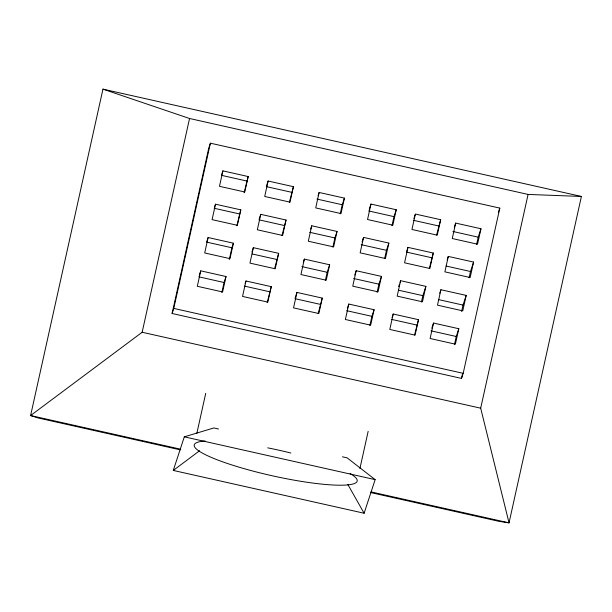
<?xml version="1.0" encoding="UTF-8"?>
<svg xmlns="http://www.w3.org/2000/svg" width="612" height="612" viewBox="0 0 612 612"><rect width="100%" height="100%" fill="white"/><g stroke="black" fill="none" stroke-linecap="round" stroke-linejoin="round"><path stroke-width="0.92" d="M370.551 492.53L499.201 521.386L509.039 522.862L581.4 196.452L102.961 89.138L30.6 415.548L37.737 417.874L180.372 449.866M180.754 449.231L30.6 415.548L142.152 332.255L189.544 118.499L102.961 89.138M172.094 313.497L208.723 148.272L210.39 143.185L499.813 208.103L463.185 373.328L461.509 378.415L172.094 313.497L173.762 308.41L210.39 143.185M200.736 270.841L197.309 286.286L222.6 291.955L226.019 276.517L200.736 270.841L199.328 275.117M208.118 237.517L204.699 252.963L229.982 258.631L233.409 243.194L208.118 237.517L206.619 242.1L231.902 247.776L233.409 243.194M215.508 204.194L212.081 219.639L237.372 225.308L240.799 209.87L215.508 204.194L214.437 207.453M222.898 170.87L219.471 186.316L244.762 191.984L248.181 176.547L222.898 170.87L221.728 174.435M221.842 292.49L224.053 282.499L226.019 276.517M229.286 259.58L231.902 247.776M236.836 225.752L240.799 209.87M244.104 192.811L248.181 176.547M196.857 433.319L205.724 393.332M245.97 280.992L242.551 296.43L267.834 302.106L271.261 286.661L245.97 280.992L245.137 283.532M253.36 247.669L249.941 263.106L275.224 268.783L278.651 253.337L253.36 247.669L251.93 252.029M260.75 214.345L257.323 229.783L282.614 235.459L286.034 220.014L260.75 214.345L259.205 219.035M268.132 181.022L264.713 196.46L290.004 202.136L293.423 186.691L268.132 181.022L266.557 185.819M274.627 268.53L278.651 253.337M267.176 302.657L271.261 286.661M282.025 235.482L286.034 220.014M289.369 202.289L293.423 186.691M296.973 292.429L293.546 307.874L318.837 313.543L322.264 298.098L296.973 292.429L295.221 297.776M304.363 259.106L300.936 274.551L326.227 280.22L329.646 264.774L304.363 259.106L303.261 262.441M311.745 225.782L308.326 241.227L333.609 246.896L337.036 231.451L311.745 225.782L310.682 229.026M319.135 192.459L315.716 207.904L340.999 213.573L344.426 198.127L319.135 192.459L318.049 195.771M325.37 280.464L327.183 272.286L329.646 264.774M318.202 313.421L322.264 298.098M332.89 247.034L334.902 237.946L337.036 231.451M340.234 213.833L342.253 204.752L344.426 198.127M348.794 304.049L345.375 319.495L370.658 325.163L374.085 309.726L348.794 304.049L347.44 308.188M356.184 270.726L352.757 286.171L378.048 291.848L381.467 276.402L356.184 270.726L354.769 275.04M363.566 237.402L360.147 252.848L385.438 258.524L388.857 243.079L363.566 237.402L362.082 241.939M370.956 204.079L367.537 219.524L392.82 225.201L396.247 209.755L370.956 204.079L369.265 209.235M377.107 292.345L378.92 284.167L381.467 276.402M369.893 325.431L371.912 316.343L374.085 309.726M384.665 258.509L386.478 250.331L388.857 243.079M391.978 225.713L393.99 216.633L396.247 209.755M393.21 314.017L389.79 329.455L415.074 335.131L418.501 319.686L393.21 314.017L392.04 317.582M400.6 280.694L397.18 296.132L422.464 301.808L425.891 286.362L400.6 280.694L400.049 282.384M407.99 247.37L404.563 262.808L429.853 268.484L433.273 253.039L407.99 247.37L406.697 251.295M359.91 468.54L368.156 431.345M421.431 302.014L422.838 295.657L425.891 286.362M414.531 335.024L418.501 319.686M436.601 235.039L440.663 219.716L415.372 214.047L411.952 229.485L437.243 235.161L440.663 219.716M429.31 268.653L433.273 253.039M433.518 323.06L430.098 338.497L455.382 344.173L458.809 328.728L433.518 323.06L431.82 328.231M440.908 289.736L437.481 305.174L462.771 310.85L466.191 295.405L440.908 289.736L439.753 293.247M448.298 256.413L444.87 271.85L470.161 277.527L473.581 262.081L448.298 256.413L447.173 259.832M455.68 223.089L452.26 238.527L477.544 244.203L480.971 228.758L455.68 223.089L454.303 227.289M461.609 311.439L463.016 305.082L466.191 295.405M469.083 277.863L470.49 271.498L473.581 262.081M454.448 344.671L456.261 336.493L458.809 328.728M476.603 244.425L478.209 237.158L480.971 228.758M461.509 378.415L462.542 373.748M371.01 491.903L509.039 522.862L480.688 408.189L528.079 194.432L581.4 196.452M342.445 456.804L347.103 457.845L375.148 479.632L364.117 513.239L173.28 470.437L184.311 436.83L213.848 427.956L218.507 429.004M413.911 218.499L415.081 214.934M398.657 286.607L399.491 284.075M498.42 212.341L499.813 208.103M173.28 470.437L199.573 450.746M189.544 118.499L528.079 194.432M221.429 175.33L246.72 180.999M266.297 186.622L291.587 192.29M413.329 220.282L438.613 225.958M316.962 199.076L342.253 204.752M368.699 210.956L393.99 216.633M452.926 231.489L478.209 237.158M214.169 208.271L239.46 213.94M406.444 252.083L431.728 257.751M258.952 219.815L284.243 225.491M309.618 232.277L334.902 237.946M361.187 244.662L386.478 250.331M446.102 266.036L470.49 271.498M252.259 253.98L276.647 259.45M301.892 266.618L327.183 272.286M353.637 278.498L378.92 284.167M398.45 290.187L422.838 295.657M438.636 299.612L463.016 305.082M244.303 286.079L269.594 291.756M391.458 319.365L416.749 325.033M198.77 276.823L224.053 282.499M294.923 298.664L320.214 304.34M346.622 310.674L371.912 316.343M430.97 330.824L456.261 336.493M173.762 308.41L463.185 373.328M142.152 332.255L480.688 408.189M184.311 436.83L375.148 479.632M347.876 484.543L364.117 513.239M350.095 473.543A83.469 13.204 12.5 0 1 289.851 479.38A83.469 13.204 12.5 0 1 194.387 444.473M194.715 443.968A83.469 13.204 12.5 0 1 205.165 441.007M267.727 447.846A83.469 13.204 12.5 0 1 290.838 453.01"/></g></svg>
